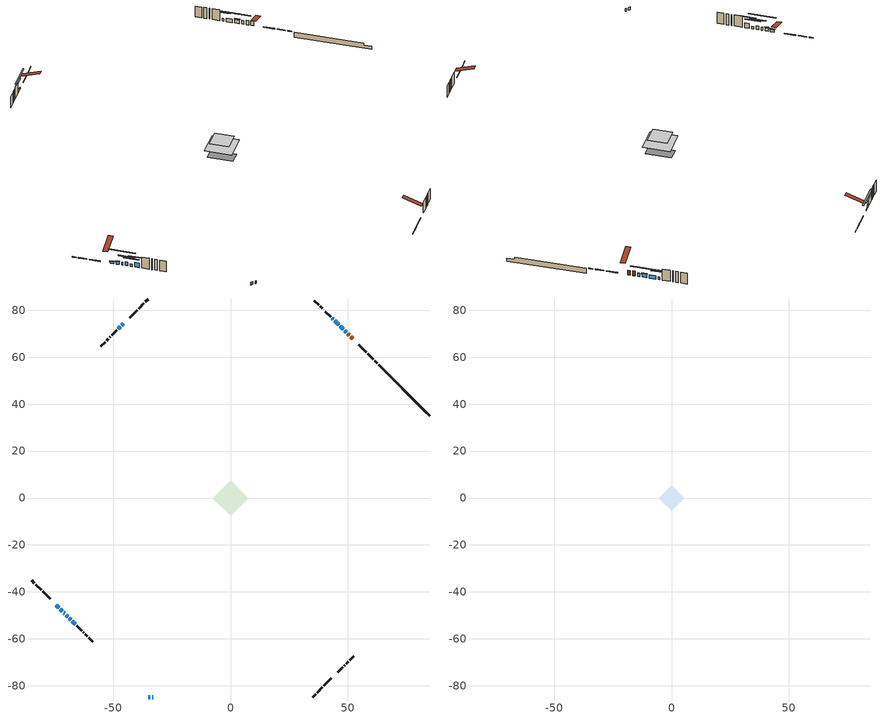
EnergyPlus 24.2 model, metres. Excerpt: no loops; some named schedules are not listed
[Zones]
conditioned space
 floor outside (Floor1 construction): -0.57,0 0,0.57 0.57,0 0,-0.57 z0.31
 floor adiabatic (AdiabaticFloorConstruction): -7.58,0 0,7.58 7.58,0 0,-7.58 z2.75
 floor foundation (Slab1 construction): -5.39,1.79 -1.79,5.39 5.39,-1.79 1.79,-5.39 z-1.98
 wall outside (RimJoist1 construction): 35.13,-84.8 36.22,-83.71 / -84.8,-35.13 -83.71,-36.22 / -35.13,84.8 -36.22,83.71 / 62.59,57.34 61.5,58.43 z0.31:0.61
 wall outside (RimJoist2 construction): 36.88,-83.05 39.18,-80.75 / -83.05,-36.88 -80.75,-39.18 / -36.88,83.05 -39.18,80.75 / 60.84,59.09 58.54,61.38 z0.31:0.61
 wall outside (RimJoist3 construction): 39.83,-80.1 43.01,-76.92 / -80.1,-39.83 -76.92,-43.01 / -39.83,80.1 -43.01,76.92 / 57.89,62.04 54.71,65.22 z0.31:0.61
 wall outside (AdiabaticWallConstruction 1): 52.02,67.91 51.26,68.67 / 50.61,69.32 49.99,69.94 z0.31:2.34
 wall outside (AdiabaticWallConstruction): -35.13,-84.8 -34.27,-84.8 / -33.35,-84.8 -32.93,-84.8 z0.31:1.53; 49.33,70.59 48.7,71.23 / 48.05,71.88 46.79,73.14 z0.31:1.89; -74.22,-45.71 -73.18,-46.75 z0.31:1.23; -72.52,-47.41 -71.73,-48.2 z0.31:1.55; -45.7,74.22 -46.28,73.65 z0.31:0.92; -71.08,-48.85 -70.71,-49.21 z0.31:1.58; 46.13,73.8 44.41,75.52 z0.31:1.81; 43.75,76.18 43.28,76.65 z0.31:1.43; -46.94,72.99 -47.76,72.16 z0.31:1.78; -70.06,-49.87 -69.3,-50.63 z0.31:1.94; -68.65,-51.28 -68.04,-51.89 z0.31:1.33; -67.38,-52.55 -66.16,-53.77 z0.31:2.34
 wall outside (Wall1 construction): 45.71,-74.22 47.87,-72.06 / -65.5,-54.43 -63.34,-56.59 / -48.42,71.51 -50.59,69.34 / 42.63,77.3 40.46,79.47 z0.31:5.19
 wall outside (Wall2 construction): 48.53,-71.4 48.66,-71.27 / -62.68,-57.25 -62.54,-57.38 / -51.24,68.69 -51.38,68.55 / 39.8,80.13 39.67,80.26 z0.31:5.19
 wall outside (Wall3 construction): 49.32,-70.61 50.1,-69.83 / -61.89,-58.04 -61.11,-58.82 / -52.03,67.89 -52.81,67.12 / 39.01,80.92 38.23,81.7 z0.31:5.19
 wall outside (Wall4 construction): 50.76,-69.17 52.55,-67.38 / -60.45,-59.48 -58.66,-61.27 / -53.47,66.46 -55.26,64.67 / 37.58,82.35 35.78,84.15 z0.31:5.19
 wall foundation (FoundationWall1 construction): 63.25,56.68,-1.98 63.25,56.68,0.31 82.65,37.28,0.31 82.65,37.28,-0.64 84.8,35.13,-0.64 84.8,35.13,-1.98
 window (WindowConstruction 10): -35.13,-84.8 -34.28,-84.8 z0.31:1.53
 window (WindowConstruction 6): 49.33,70.6 48.7,71.22 z0.31:1.89
 window (WindowConstruction 7): 48.05,71.88 46.79,73.14 z0.31:1.89
 window (WindowConstruction 8): -74.22,-45.71 -73.18,-46.75 z0.31:1.22
 window (WindowConstruction 9): -72.52,-47.41 -71.73,-48.2 z0.31:1.55
 window (WindowConstruction 12): -45.71,74.22 -46.28,73.65 z0.31:0.92
 window (WindowConstruction 13): -71.08,-48.85 -70.72,-49.21 z0.31:1.58
 window (WindowConstruction 11): -33.35,-84.8 -32.93,-84.8 z0.31:1.53
 window (WindowConstruction): 46.13,73.8 44.41,75.52 z0.31:1.81
 window (WindowConstruction 1): 43.75,76.18 43.28,76.65 z0.31:1.43
 window (WindowConstruction 2): -46.94,72.99 -47.76,72.17 z0.31:1.78
 window (WindowConstruction 3): -70.06,-49.87 -69.3,-50.63 z0.31:1.93
 window (WindowConstruction 4): -68.65,-51.28 -68.04,-51.89 z0.31:1.32
 window (WindowConstruction 5): -67.38,-52.55 -66.16,-53.77 z0.31:2.34
 door (Door): 52.01,67.92 51.26,68.67 z0.31:2.34
 door (Door 1): 50.6,69.33 49.99,69.94 z0.31:2.34
 ceiling adiabatic (AdiabaticFloorConstruction): 0,-7.58 7.58,0 0,7.58 -7.58,0 z2.75
attic - vented
 floor to conditioned space (Floor2 construction Reversed): -5.38,0 0,5.38 5.38,0 0,-5.38 z5.19
 roof outside (Roof1 construction): 45.05,-74.88,5.19 39.81,-69.64,7.66 38.43,-71.02,7.66 43.67,-76.26,5.19; -74.88,-45.05,5.19 -69.64,-39.81,7.66 -71.02,-38.43,7.66 -76.26,-43.67,5.19; -45.05,74.88,5.19 -39.81,69.64,7.66 -38.43,71.02,7.66 -43.67,76.26,5.19; 52.67,67.26,5.19 47.43,62.02,7.66 48.81,60.64,7.66 54.05,65.88,5.19
shading: 46.84,73.09 51.2,68.73 51.49,69.02 47.13,73.38 z4.53; 46.65,73.28 48.19,71.74 48.48,72.03 46.94,73.57 z2.09; -73.04,-46.89 -74.37,-45.56 -74.66,-45.85 -73.33,-47.18 z1.43; -71.59,-48.34 -72.67,-47.26 -72.96,-47.56 -71.88,-48.63 z1.75; -49.87,70.06 -42.11,77.82 -42.4,78.11 -50.17,70.35 z6; -67.12,-52.81 -74.67,-45.26 -74.96,-45.55 -67.41,-53.1 z6.66; 42.54,77.39 48,71.93 48.29,72.22 42.83,77.68 z4.45; 41.42,78.51 45.62,74.31 45.91,74.6 41.71,78.8 z4.07; -49.63,70.3 -45.07,74.86 -45.36,75.15 -49.92,70.59 z4.42; -67.44,-52.49 -71.93,-48 -72.22,-48.3 -67.73,-52.78 z4.57; -66.17,-53.76 -70.51,-49.42 -70.8,-49.71 -66.46,-54.05 z3.96; -64.29,-55.64 -69.25,-50.68 -69.54,-50.97 -64.58,-55.93 z4.98
[Building]
Building 1: Terrain=Suburbs
[Site:Location]
London AP_ON: Latitude {deg}=43.03; Longitude {deg}=-81.15; Time Zone {hr}=-5; Elevation {m}=278; Keep Site Location Information=Yes
[Site:GroundTemperature:Shallow]
3.98693, 1.93205, 1.76749, 2.74264, 6.6573, 10.5537, 13.9317, 16.0716, 16.2534, 14.513, 11.2211, 7.44421
[Site:WaterMainsTemperature]
Calculation Method=Schedule; Temperature Schedule=mains temperature schedule
[Material] Roughness=Rough; Thermal Absorptance=0.9
Name | Thickness {m} | Conductivity {W/m-K} | Density {kg/m3} | Specific Heat {J/kg-K} | Solar Absorptance | Visible Absorptance
asphalt or fiberglass shingles | 0.00635 | 0.162714 | 1121.4 | 1465.45 | 0.4 | 0.4
ceiling loosefill ins | 0.0846667 | 0.0480833 | 16.02 | 1046.75 | 0.7 | 0.7
ceiling stud and cavity | 0.1397 | 0.0882505 | 65.682 | 1177.47 | 0.7 | 0.7
concrete 4.0 in. | 0.1016 | 1.803125 | 2242.8 | 837.4 | 0.7 | 0.7
concrete 8.0 in. | 0.2032 | 1.803125 | 2242.8 | 837.4 | 0.7 | 0.7
door material | 0.04445 | 0.053851 | 512.64 | 1214.23 | 0.7 | 0.7
door material 1 | 0.04445 | 0.188738 | 512.64 | 1214.23 | 0.7 | 0.7
exterior vertical ins | 0.0457286 | 0.029427 | 32.04 | 1214.23 | 0.7 | 0.7
floor covering | 0.0127 | 0.0433444 | 54.468 | 1339.84 | 0.6 | 0.6
floor rigid ins; rim joist rigid ins | 0.051816 | 0.029427 | 32.04 | 1214.23 | 0.7 | 0.7
floor rigid ins 1; wall rigid ins | 0.512978 | 0.029427 | 32.04 | 1214.23 | 0.7 | 0.7
floor stud and cavity | 0.1397 | 0.0982877 | 92.3553 | 1139.71 | 0.7 | 0.7
floor stud and cavity 1 | 0.1397 | 1.75129 | 37.0049 | 1207.88 | 0.7 | 0.7
furniture material conditioned space 1 | 0.1524 | 0.115458 | 640.8 | 1214.23 | 0.6 | 0.6
gypsum board | 0.0127 | 0.160291 | 801 | 837.4 | 0.6 | 0.6
gypsum board 1 | 0.0127 | 0.160291 | 801 | 837.4 | 0.7 | 0.7
osb sheathing 0.5 in. | 0.0127 | 0.115458 | 512.64 | 1214.23 | 0.7 | 0.7
osb sheathing 0.75 in. | 0.01905 | 0.115458 | 512.64 | 1214.23 | 0.7 | 0.7
osb sheathing 2.0 in. | 0.0508 | 0.115458 | 512.64 | 1214.23 | 0.7 | 0.7
rim joist stud and cavity | 0.0508 | 0.322059 | 125.044 | 1163.47 | 0.6 | 0.6
rim joist stud and cavity 1 | 0.0508 | 0.0296939 | 125.044 | 1163.47 | 0.6 | 0.6
rim joist stud and cavity 2 | 0.0508 | 0.308293 | 125.044 | 1163.47 | 0.6 | 0.6
wall stud and cavity | 0.1397 | 0.0823012 | 139.0536 | 1170.24 | 0.7 | 0.7
wall stud and cavity 1 | 0.1397 | 0.11515 | 139.0536 | 1170.24 | 0.7 | 0.7
wall stud and cavity 2 | 0.1397 | 0.0856786 | 139.0536 | 1170.24 | 0.7 | 0.7
wall stud and cavity 3 | 0.1397 | 0.0952443 | 139.0536 | 1170.24 | 0.7 | 0.7
wall stud and cavity 4 | 0.0889 | 0.380278 | 52.3479 | 1209.89 | 0.7 | 0.7
wall stud and cavity 5 | 0.0889 | 0.391764 | 83.0341 | 1211.67 | 0.7 | 0.7
wood siding | 0.0254 | 0.102417 | 544.68 | 1172.36 | 0.4 | 0.4
wood siding 1; wood siding 2; wood siding 3 | 0.0254 | 0.102417 | 544.68 | 1172.36 | 0.7 | 0.7
[WindowMaterial:SimpleGlazingSystem]
Name | U-Factor {W/m2-K} | Solar Heat Gain Coefficient
WindowMaterial | 2.12925 | 0.61
WindowMaterial 1 | 2.963916 | 0.62
WindowMaterial 10 | 2.986628 | 0.6
WindowMaterial 11 | 3.04852 | 0.45
WindowMaterial 12 | 3.03035 | 0.47
WindowMaterial 2 | 2.84979 | 0.66
WindowMaterial 3 | 2.847517 | 0.66
WindowMaterial 4 | 2.856034 | 0.62
WindowMaterial 5 | 2.97868 | 0.59
WindowMaterial 6 | 2.35864 | 0.53
WindowMaterial 7 | 2.85547 | 0.61
WindowMaterial 8 | 2.85376 | 0.65
WindowMaterial 9 | 3.06271 | 0.54
[Construction]
AdiabaticFloorConstruction: floor stud and cavity 1, floor rigid ins 1, osb sheathing 0.75 in., floor covering
AdiabaticWallConstruction: wood siding 2, wall rigid ins, wall stud and cavity 4, gypsum board
AdiabaticWallConstruction 1: wood siding 3, wall rigid ins, wall stud and cavity 4, gypsum board
Door: door material
Door 1: door material 1
Floor1 construction: floor stud and cavity, floor rigid ins, osb sheathing 0.75 in., floor covering
Floor2 construction Reversed: gypsum board, ceiling stud and cavity, ceiling loosefill ins
FoundationWall1 construction: concrete 8.0 in., gypsum board 1
furniture construction conditioned space 1: furniture material conditioned space 1
PartitionWallConstruction: gypsum board, wall stud and cavity 5, gypsum board
RimJoist1 construction: wood siding 1, rim joist rigid ins, osb sheathing 2.0 in., rim joist stud and cavity
RimJoist2 construction: wood siding 1, osb sheathing 2.0 in., rim joist stud and cavity 1
RimJoist3 construction: wood siding 1, rim joist rigid ins, osb sheathing 2.0 in., rim joist stud and cavity 2
Roof1 construction: asphalt or fiberglass shingles
Slab1 construction: concrete 4.0 in.
Wall1 construction: wood siding, osb sheathing 0.5 in., wall stud and cavity, gypsum board
Wall2 construction: wood siding, osb sheathing 0.5 in., wall stud and cavity 1, gypsum board
Wall3 construction: wood siding, osb sheathing 0.5 in., wall stud and cavity 2, gypsum board
Wall4 construction: wood siding, osb sheathing 0.5 in., wall stud and cavity 3, gypsum board
WindowConstruction: WindowMaterial
WindowConstruction 1: WindowMaterial 1
WindowConstruction 10: WindowMaterial 9
WindowConstruction 11: WindowMaterial 10
WindowConstruction 12: WindowMaterial 11
WindowConstruction 13: WindowMaterial 12
WindowConstruction 2: WindowMaterial 2
WindowConstruction 3: WindowMaterial 3
WindowConstruction 4: WindowMaterial 4
WindowConstruction 5: WindowMaterial 5
WindowConstruction 6; WindowConstruction 7: WindowMaterial 6
WindowConstruction 8: WindowMaterial 7
WindowConstruction 9: WindowMaterial 8
[Zone] Multiplier=1; Part of Total Floor Area=Yes
Name | Volume {m3}
attic - vented | 23.1962
conditioned space | 423.9
[Space]
Name | Zone | Volume {m3}
attic - vented 1 | attic - vented | 23.1962
conditioned space 1 | conditioned space | 423.9
[ZoneInfiltration:EffectiveLeakageArea]
infil attic - vented 1: Zone or Space=attic - vented 1; Schedule=Always On Discrete; Effective Air Leakage Area {cm2}=2524.8; Stack Coefficient=0.000171732; Wind Coefficient=8.85414e-06
[ZoneMixing]
whole house fan mix: Zone or Space=attic - vented; Schedule=Always On Continuous; Design Flow Rate Calculation Method=Flow/Zone; Design Flow Rate {m3/s}=0; Source Zone or Space=conditioned space
[SurfaceProperty:ExposedFoundationPerimeter]
Slab1: Exposed Perimeter Calculation Method=TotalExposedPerimeter; Total Exposed Perimeter {m}=30.479
[InternalMass] Zone or ZoneList=conditioned space; Space or SpaceList=conditioned space 1
Name | Construction | Surface Area {m2}
furniture mass conditioned space 1 | furniture construction conditioned space 1 | 66.8442
partition wall mass | PartitionWallConstruction | 167.111
[Lights]
interior lighting: Zone or ZoneList or Space or SpaceList=conditioned space 1; Schedule=interior lighting schedule; Design Level Calculation Method=LightingLevel; Lighting Level {W}=343.2; Return Air Fraction=0; Fraction Radiant=0.6; Fraction Visible=0.2; Fraction Replaceable=1
[People]
occupants: Zone or ZoneList or Space or SpaceList=conditioned space 1; Number of People Schedule=occupants schedule; Number of People Calculation Method=People; Number of People=3; Fraction Radiant=0.314171; Sensible Heat Fraction=0.56303; Activity Level Schedule=occupants activity schedule; Carbon Dioxide Generation Rate {m3/s-W}=0; Enable ASHRAE 55 Comfort Warnings=No; Mean Radiant Temperature Calculation Type=EnclosureAveraged
[ElectricEquipment] Zone or ZoneList or Space or SpaceList=conditioned space 1; Design Level Calculation Method=EquipmentLevel
Name | Schedule | Design Level {W} | Fraction Latent | Fraction Radiant | Fraction Lost
clothes dryer | clothes dryer schedule | 140.772 | 0.015 | 0.081 | 0.85
clothes washer | clothes washer schedule | 32.1985 | 0.03 | 0.162 | 0.7
cooking range | cooking range schedule | 215.147 | 0.08 | 0.432 | 0.2
dishwasher | dishwasher schedule | 66.8632 | 0.3 | 0.18 | 0.4
fridge | fridge schedule | 72.9452 | 0 | 0.6 | 0
mech vent bath fan 0 | mech vent bath fan 0 schedule | 50.2 | 0 | 0 | 1
mech vent bath fan 1 | mech vent bath fan 1 schedule | 50.2 | 0 | 0 | 1
mech vent house fan | mech vent house fan schedule | 0 | 0 | 0 | 1
mech vent house fan cfis | mech vent house fan cfis schedule | 0 | 0 | 0 | 0
mech vent range fan 0 | mech vent range fan 0 schedule | 57 | 0 | 0 | 1
misc plug loads | misc plug loads schedule | 494.7 | 0.045 | 0.513 | 0.1
whole house fan | Always On Discrete | 0 | 0 | 0 | 1
[OtherEquipment] Zone or ZoneList or Space or SpaceList=conditioned space 1; Design Level Calculation Method=EquipmentLevel
Name | Fuel Type | Schedule | Design Level {W} | Fraction Latent | Fraction Radiant | Fraction Lost
clothes dryer 1 | Electricity | clothes dryer schedule | 0 | 0.015 | 0.081 | 0.85
cooking range 1 | Electricity | cooking range schedule | 0 | 0.08 | 0.432 | 0.2
general water use latent | None | general water use schedule | 62.594 | 1 | 0 | 0
general water use sensible | None | general water use schedule | -61.6891 | 0 | 0.6 | 0
mech vent house fan latent load | None | Always On Discrete | 0 | 1 | 0 | 0
mech vent house fan sensible load | None | Always On Discrete | 0 | 0 | 0 | 0
water heater energy adjustment1 | NaturalGas | Always On Discrete | 0.01 | 0 | 0 | 1
[ZoneInfiltration:DesignFlowRate] Zone or ZoneList or Space or SpaceList=conditioned space 1; Schedule=Always On Discrete; Design Flow Rate Calculation Method=Flow/Zone; Design Flow Rate {m3/s}=0
infil flow; natural vent flow; whole house fan flow
[Foundation:Kiva]
Foundation Kiva 1: Initial Indoor Air Temperature {C}=18; Wall Height Above Grade {m}=0.309982; Wall Depth Below Slab {m}=0.2032; Custom Block Material Name 1=exterior vertical ins; Custom Block Depth 1 {m}=2.28999; Custom Block X Position 1 {m}=0.2159; Custom Block Z Position 1 {m}=0
[Foundation:Kiva:Settings]
Soil Conductivity {W/m-K}=0.849921; Soil Density {kg/m3}=1842.3; Soil Specific Heat {J/kg-K}=418.7; Ground Solar Absorptivity=0.9; Ground Thermal Absorptivity=0.9; Ground Surface Roughness {m}=0.03; Far-Field Width {m}=40; Deep-Ground Boundary Condition=ZeroFlux; Deep-Ground Depth {m}=40; Minimum Cell Dimension {m}=0.2; Maximum Cell Growth Coefficient=3; Simulation Timestep=Timestep
[Exterior:Lights]
exterior lighting: Schedule=exterior lighting schedule; Design Level {W}=75.6
[Schedule:Constant]
Name | Hourly Value
Always On Continuous; mech vent house fan schedule; mech vent house fan cfis schedule; Always On Discrete | 1
occupants activity schedule | 117.228
fridge schedule | 0
[Schedule:Week:Daily]
interior lighting schedule Week Rule - Jan1-Jan27: interior lighting schedule day, interior lighting schedule day, interior lighting schedule day, interior lighting schedule day, interior lighting schedule day, interior lighting schedule day, interior lighting schedule day, interior lighting schedule default day, interior lighting schedule default day, interior lighting schedule default day, interior lighting schedule default day, interior lighting schedule default day
interior lighting schedule Week Rule - Jan28-Feb3: interior lighting schedule day, interior lighting schedule day, interior lighting schedule day, interior lighting schedule day, interior lighting schedule day 1, interior lighting schedule day 1, interior lighting schedule day 1, interior lighting schedule default day, interior lighting schedule default day, interior lighting schedule default day, interior lighting schedule default day, interior lighting schedule default day
interior lighting schedule Week Rule - Feb4-Feb24: interior lighting schedule day 1, interior lighting schedule day 1, interior lighting schedule day 1, interior lighting schedule day 1, interior lighting schedule day 1, interior lighting schedule day 1, interior lighting schedule day 1, interior lighting schedule default day, interior lighting schedule default day, interior lighting schedule default day, interior lighting schedule default day, interior lighting schedule default day
interior lighting schedule Week Rule - Feb25-Mar3: interior lighting schedule day 1, interior lighting schedule day 1, interior lighting schedule day 1, interior lighting schedule day 1, interior lighting schedule day 2, interior lighting schedule day 2, interior lighting schedule day 2, interior lighting schedule default day, interior lighting schedule default day, interior lighting schedule default day, interior lighting schedule default day, interior lighting schedule default day
interior lighting schedule Week Rule - Mar4-Mar31: interior lighting schedule day 2, interior lighting schedule day 2, interior lighting schedule day 2, interior lighting schedule day 2, interior lighting schedule day 2, interior lighting schedule day 2, interior lighting schedule day 2, interior lighting schedule default day, interior lighting schedule default day, interior lighting schedule default day, interior lighting schedule default day, interior lighting schedule default day
interior lighting schedule Week Rule - Apr1-Apr28: interior lighting schedule day 3, interior lighting schedule day 3, interior lighting schedule day 3, interior lighting schedule day 3, interior lighting schedule day 3, interior lighting schedule day 3, interior lighting schedule day 3, interior lighting schedule default day, interior lighting schedule default day, interior lighting schedule default day, interior lighting schedule default day, interior lighting schedule default day
interior lighting schedule Week Rule - Apr29-May5: interior lighting schedule day 3, interior lighting schedule day 3, interior lighting schedule day 4, interior lighting schedule day 4, interior lighting schedule day 4, interior lighting schedule day 4, interior lighting schedule day 4, interior lighting schedule default day, interior lighting schedule default day, interior lighting schedule default day, interior lighting schedule default day, interior lighting schedule default day
interior lighting schedule Week Rule - May6-May26: interior lighting schedule day 4, interior lighting schedule day 4, interior lighting schedule day 4, interior lighting schedule day 4, interior lighting schedule day 4, interior lighting schedule day 4, interior lighting schedule day 4, interior lighting schedule default day, interior lighting schedule default day, interior lighting schedule default day, interior lighting schedule default day, interior lighting schedule default day
interior lighting schedule Week Rule - May27-Jun2: interior lighting schedule day 4, interior lighting schedule day 4, interior lighting schedule day 4, interior lighting schedule day 4, interior lighting schedule day 4, interior lighting schedule day 5, interior lighting schedule day 5, interior lighting schedule default day, interior lighting schedule default day, interior lighting schedule default day, interior lighting schedule default day, interior lighting schedule default day
interior lighting schedule Week Rule - Jun3-Jun30: interior lighting schedule day 5, interior lighting schedule day 5, interior lighting schedule day 5, interior lighting schedule day 5, interior lighting schedule day 5, interior lighting schedule day 5, interior lighting schedule day 5, interior lighting schedule default day, interior lighting schedule default day, interior lighting schedule default day, interior lighting schedule default day, interior lighting schedule default day
interior lighting schedule Week Rule - Jul1-Jul28: interior lighting schedule day 6, interior lighting schedule day 6, interior lighting schedule day 6, interior lighting schedule day 6, interior lighting schedule day 6, interior lighting schedule day 6, interior lighting schedule day 6, interior lighting schedule default day, interior lighting schedule default day, interior lighting schedule default day, interior lighting schedule default day, interior lighting schedule default day
interior lighting schedule Week Rule - Jul29-Aug4: interior lighting schedule day 6, interior lighting schedule day 6, interior lighting schedule day 6, interior lighting schedule day 7, interior lighting schedule day 7, interior lighting schedule day 7, interior lighting schedule day 7, interior lighting schedule default day, interior lighting schedule default day, interior lighting schedule default day, interior lighting schedule default day, interior lighting schedule default day
interior lighting schedule Week Rule - Aug5-Aug25: interior lighting schedule day 7, interior lighting schedule day 7, interior lighting schedule day 7, interior lighting schedule day 7, interior lighting schedule day 7, interior lighting schedule day 7, interior lighting schedule day 7, interior lighting schedule default day, interior lighting schedule default day, interior lighting schedule default day, interior lighting schedule default day, interior lighting schedule default day
interior lighting schedule Week Rule - Aug26-Sep1: interior lighting schedule day 7, interior lighting schedule day 7, interior lighting schedule day 7, interior lighting schedule day 7, interior lighting schedule day 7, interior lighting schedule day 7, interior lighting schedule day 8, interior lighting schedule default day, interior lighting schedule default day, interior lighting schedule default day, interior lighting schedule default day, interior lighting schedule default day
interior lighting schedule Week Rule - Sep2-Sep29: interior lighting schedule day 8, interior lighting schedule day 8, interior lighting schedule day 8, interior lighting schedule day 8, interior lighting schedule day 8, interior lighting schedule day 8, interior lighting schedule day 8, interior lighting schedule default day, interior lighting schedule default day, interior lighting schedule default day, interior lighting schedule default day, interior lighting schedule default day
interior lighting schedule Week Rule - Sep30-Oct6: interior lighting schedule day 8, interior lighting schedule day 9, interior lighting schedule day 9, interior lighting schedule day 9, interior lighting schedule day 9, interior lighting schedule day 9, interior lighting schedule day 9, interior lighting schedule default day, interior lighting schedule default day, interior lighting schedule default day, interior lighting schedule default day, interior lighting schedule default day
interior lighting schedule Week Rule - Oct7-Oct27: interior lighting schedule day 9, interior lighting schedule day 9, interior lighting schedule day 9, interior lighting schedule day 9, interior lighting schedule day 9, interior lighting schedule day 9, interior lighting schedule day 9, interior lighting schedule default day, interior lighting schedule default day, interior lighting schedule default day, interior lighting schedule default day, interior lighting schedule default day
interior lighting schedule Week Rule - Oct28-Nov3: interior lighting schedule day 9, interior lighting schedule day 9, interior lighting schedule day 9, interior lighting schedule day 9, interior lighting schedule day 10, interior lighting schedule day 10, interior lighting schedule day 10, interior lighting schedule default day, interior lighting schedule default day, interior lighting schedule default day, interior lighting schedule default day, interior lighting schedule default day
interior lighting schedule Week Rule - Nov4-Nov24: interior lighting schedule day 10, interior lighting schedule day 10, interior lighting schedule day 10, interior lighting schedule day 10, interior lighting schedule day 10, interior lighting schedule day 10, interior lighting schedule day 10, interior lighting schedule default day, interior lighting schedule default day, interior lighting schedule default day, interior lighting schedule default day, interior lighting schedule default day
interior lighting schedule Week Rule - Nov25-Dec1: interior lighting schedule day 10, interior lighting schedule day 10, interior lighting schedule day 10, interior lighting schedule day 10, interior lighting schedule day 10, interior lighting schedule day 10, interior lighting schedule day 11, interior lighting schedule default day, interior lighting schedule default day, interior lighting schedule default day, interior lighting schedule default day, interior lighting schedule default day
interior lighting schedule Week Rule - Dec2-Dec31: interior lighting schedule day 11, interior lighting schedule day 11, interior lighting schedule day 11, interior lighting schedule day 11, interior lighting schedule day 11, interior lighting schedule day 11, interior lighting schedule day 11, interior lighting schedule default day, interior lighting schedule default day, interior lighting schedule default day, interior lighting schedule default day, interior lighting schedule default day
occupants schedule Week Rule - Jan1-Dec31: occupants schedule day, occupants schedule day, occupants schedule day, occupants schedule day, occupants schedule day, occupants schedule day, occupants schedule day, occupants schedule default day, occupants schedule default day, occupants schedule default day, occupants schedule default day, occupants schedule default day
clothes dryer schedule Week Rule - Jan1-Dec31: clothes dryer schedule day, clothes dryer schedule day, clothes dryer schedule day, clothes dryer schedule day, clothes dryer schedule day, clothes dryer schedule day, clothes dryer schedule day, clothes dryer schedule default day, clothes dryer schedule default day, clothes dryer schedule default day, clothes dryer schedule default day, clothes dryer schedule default day
clothes washer schedule Week Rule - Jan1-Dec31: clothes washer schedule day, clothes washer schedule day, clothes washer schedule day, clothes washer schedule day, clothes washer schedule day, clothes washer schedule day, clothes washer schedule day, clothes washer schedule default day, clothes washer schedule default day, clothes washer schedule default day, clothes washer schedule default day, clothes washer schedule default day
cooking range schedule Week Rule - Jan1-Dec31: cooking range schedule day, cooking range schedule day, cooking range schedule day, cooking range schedule day, cooking range schedule day, cooking range schedule day, cooking range schedule day, cooking range schedule default day, cooking range schedule default day, cooking range schedule default day, cooking range schedule default day, cooking range schedule default day
dishwasher schedule Week Rule - Jan1-Dec31: dishwasher schedule day, dishwasher schedule day, dishwasher schedule day, dishwasher schedule day, dishwasher schedule day, dishwasher schedule day, dishwasher schedule day, dishwasher schedule default day, dishwasher schedule default day, dishwasher schedule default day, dishwasher schedule default day, dishwasher schedule default day
mech vent bath fan 0 schedule Week Rule - Jan1-Dec31: mech vent bath fan 0 schedule day, mech vent bath fan 0 schedule day, mech vent bath fan 0 schedule day, mech vent bath fan 0 schedule day, mech vent bath fan 0 schedule day, mech vent bath fan 0 schedule day, mech vent bath fan 0 schedule day, mech vent bath fan 0 schedule default day, mech vent bath fan 0 schedule default day, mech vent bath fan 0 schedule default day, mech vent bath fan 0 schedule default day, mech vent bath fan 0 schedule default day
mech vent bath fan 1 schedule Week Rule - Jan1-Dec31: mech vent bath fan 1 schedule day, mech vent bath fan 1 schedule day, mech vent bath fan 1 schedule day, mech vent bath fan 1 schedule day, mech vent bath fan 1 schedule day, mech vent bath fan 1 schedule day, mech vent bath fan 1 schedule day, mech vent bath fan 1 schedule default day, mech vent bath fan 1 schedule default day, mech vent bath fan 1 schedule default day, mech vent bath fan 1 schedule default day, mech vent bath fan 1 schedule default day
mech vent range fan 0 schedule Week Rule - Jan1-Dec31: mech vent range fan 0 schedule day, mech vent range fan 0 schedule day, mech vent range fan 0 schedule day, mech vent range fan 0 schedule day, mech vent range fan 0 schedule day, mech vent range fan 0 schedule day, mech vent range fan 0 schedule day, mech vent range fan 0 schedule default day, mech vent range fan 0 schedule default day, mech vent range fan 0 schedule default day, mech vent range fan 0 schedule default day, mech vent range fan 0 schedule default day
misc plug loads schedule Week Rule - Jan1-Dec31: misc plug loads schedule day, misc plug loads schedule day, misc plug loads schedule day, misc plug loads schedule day, misc plug loads schedule day, misc plug loads schedule day, misc plug loads schedule day, misc plug loads schedule default day, misc plug loads schedule default day, misc plug loads schedule default day, misc plug loads schedule default day, misc plug loads schedule default day
general water use schedule Week Rule - Jan1-Dec31: general water use schedule day, general water use schedule day, general water use schedule day, general water use schedule day, general water use schedule day, general water use schedule day, general water use schedule day, general water use schedule default day, general water use schedule default day, general water use schedule default day, general water use schedule default day, general water use schedule default day
exterior lighting schedule Week Rule - Jan1-Jan27: exterior lighting schedule day, exterior lighting schedule day, exterior lighting schedule day, exterior lighting schedule day, exterior lighting schedule day, exterior lighting schedule day, exterior lighting schedule day, exterior lighting schedule default day, exterior lighting schedule default day, exterior lighting schedule default day, exterior lighting schedule default day, exterior lighting schedule default day
exterior lighting schedule Week Rule - Jan28-Feb3: exterior lighting schedule day, exterior lighting schedule day, exterior lighting schedule day, exterior lighting schedule day, exterior lighting schedule day 1, exterior lighting schedule day 1, exterior lighting schedule day 1, exterior lighting schedule default day, exterior lighting schedule default day, exterior lighting schedule default day, exterior lighting schedule default day, exterior lighting schedule default day
exterior lighting schedule Week Rule - Feb4-Feb24: exterior lighting schedule day 1, exterior lighting schedule day 1, exterior lighting schedule day 1, exterior lighting schedule day 1, exterior lighting schedule day 1, exterior lighting schedule day 1, exterior lighting schedule day 1, exterior lighting schedule default day, exterior lighting schedule default day, exterior lighting schedule default day, exterior lighting schedule default day, exterior lighting schedule default day
exterior lighting schedule Week Rule - Feb25-Mar3: exterior lighting schedule day 1, exterior lighting schedule day 1, exterior lighting schedule day 1, exterior lighting schedule day 1, exterior lighting schedule day 2, exterior lighting schedule day 2, exterior lighting schedule day 2, exterior lighting schedule default day, exterior lighting schedule default day, exterior lighting schedule default day, exterior lighting schedule default day, exterior lighting schedule default day
exterior lighting schedule Week Rule - Mar4-Mar31: exterior lighting schedule day 2, exterior lighting schedule day 2, exterior lighting schedule day 2, exterior lighting schedule day 2, exterior lighting schedule day 2, exterior lighting schedule day 2, exterior lighting schedule day 2, exterior lighting schedule default day, exterior lighting schedule default day, exterior lighting schedule default day, exterior lighting schedule default day, exterior lighting schedule default day
exterior lighting schedule Week Rule - Apr1-Apr28: exterior lighting schedule day 3, exterior lighting schedule day 3, exterior lighting schedule day 3, exterior lighting schedule day 3, exterior lighting schedule day 3, exterior lighting schedule day 3, exterior lighting schedule day 3, exterior lighting schedule default day, exterior lighting schedule default day, exterior lighting schedule default day, exterior lighting schedule default day, exterior lighting schedule default day
exterior lighting schedule Week Rule - Apr29-May5: exterior lighting schedule day 3, exterior lighting schedule day 3, exterior lighting schedule day 4, exterior lighting schedule day 4, exterior lighting schedule day 4, exterior lighting schedule day 4, exterior lighting schedule day 4, exterior lighting schedule default day, exterior lighting schedule default day, exterior lighting schedule default day, exterior lighting schedule default day, exterior lighting schedule default day
exterior lighting schedule Week Rule - May6-May26: exterior lighting schedule day 4, exterior lighting schedule day 4, exterior lighting schedule day 4, exterior lighting schedule day 4, exterior lighting schedule day 4, exterior lighting schedule day 4, exterior lighting schedule day 4, exterior lighting schedule default day, exterior lighting schedule default day, exterior lighting schedule default day, exterior lighting schedule default day, exterior lighting schedule default day
exterior lighting schedule Week Rule - May27-Jun2: exterior lighting schedule day 4, exterior lighting schedule day 4, exterior lighting schedule day 4, exterior lighting schedule day 4, exterior lighting schedule day 4, exterior lighting schedule day 5, exterior lighting schedule day 5, exterior lighting schedule default day, exterior lighting schedule default day, exterior lighting schedule default day, exterior lighting schedule default day, exterior lighting schedule default day
[Schedule:Year]
interior lighting schedule: interior lighting schedule Week Rule - Jan1-Jan27, 1, 1, 1, 27, interior lighting schedule Week Rule - Jan28-Feb3, 1, 28, 2, 3, interior lighting schedule Week Rule - Feb4-Feb24, 2, 4, 2, 24, interior lighting schedule Week Rule - Feb25-Mar3, 2, 25, 3, 3, interior lighting schedule Week Rule - Mar4-Mar31, 3, 4, 3, 31, interior lighting schedule Week Rule - Apr1-Apr28, 4, 1, 4, 28, interior lighting schedule Week Rule - Apr29-May5, 4, 29, 5, 5, interior lighting schedule Week Rule - May6-May26, 5, 6, 5, 26, interior lighting schedule Week Rule - May27-Jun2, 5, 27, 6, 2, interior lighting schedule Week Rule - Jun3-Jun30, 6, 3, 6, 30, interior lighting schedule Week Rule - Jul1-Jul28, 7, 1, 7, 28, interior lighting schedule Week Rule - Jul29-Aug4, 7, 29, 8, 4, interior lighting schedule Week Rule - Aug5-Aug25, 8, 5, 8, 25, interior lighting schedule Week Rule - Aug26-Sep1, 8, 26, 9, 1, interior lighting schedule Week Rule - Sep2-Sep29, 9, 2, 9, 29, interior lighting schedule Week Rule - Sep30-Oct6, 9, 30, 10, 6, interior lighting schedule Week Rule - Oct7-Oct27, 10, 7, 10, 27, interior lighting schedule Week Rule - Oct28-Nov3, 10, 28, 11, 3, interior lighting schedule Week Rule - Nov4-Nov24, 11, 4, 11, 24, interior lighting schedule Week Rule - Nov25-Dec1, 11, 25, 12, 1, interior lighting schedule Week Rule - Dec2-Dec31, 12, 2, 12, 31
occupants schedule: occupants schedule Week Rule - Jan1-Dec31, 1, 1, 12, 31
clothes dryer schedule: clothes dryer schedule Week Rule - Jan1-Dec31, 1, 1, 12, 31
clothes washer schedule: clothes washer schedule Week Rule - Jan1-Dec31, 1, 1, 12, 31
cooking range schedule: cooking range schedule Week Rule - Jan1-Dec31, 1, 1, 12, 31
dishwasher schedule: dishwasher schedule Week Rule - Jan1-Dec31, 1, 1, 12, 31
mech vent bath fan 0 schedule: mech vent bath fan 0 schedule Week Rule - Jan1-Dec31, 1, 1, 12, 31
mech vent bath fan 1 schedule: mech vent bath fan 1 schedule Week Rule - Jan1-Dec31, 1, 1, 12, 31
mech vent range fan 0 schedule: mech vent range fan 0 schedule Week Rule - Jan1-Dec31, 1, 1, 12, 31
misc plug loads schedule: misc plug loads schedule Week Rule - Jan1-Dec31, 1, 1, 12, 31
general water use schedule: general water use schedule Week Rule - Jan1-Dec31, 1, 1, 12, 31
exterior lighting schedule: exterior lighting schedule Week Rule - Jan1-Jan27, 1, 1, 1, 27, exterior lighting schedule Week Rule - Jan28-Feb3, 1, 28, 2, 3, exterior lighting schedule Week Rule - Feb4-Feb24, 2, 4, 2, 24, exterior lighting schedule Week Rule - Feb25-Mar3, 2, 25, 3, 3, exterior lighting schedule Week Rule - Mar4-Mar31, 3, 4, 3, 31, exterior lighting schedule Week Rule - Apr1-Apr28, 4, 1, 4, 28, exterior lighting schedule Week Rule - Apr29-May5, 4, 29, 5, 5, exterior lighting schedule Week Rule - May6-May26, 5, 6, 5, 26, exterior lighting schedule Week Rule - May27-Jun2, 5, 27, 6, 2, exterior lighting schedule Week Rule - Jun3-Jun30, 6, 3, 6, 30, exterior lighting schedule Week Rule - Jul1-Jul28, 7, 1, 7, 28, exterior lighting schedule Week Rule - Jul29-Aug4, 7, 29, 8, 4, exterior lighting schedule Week Rule - Aug5-Aug25, 8, 5, 8, 25, exterior lighting schedule Week Rule - Aug26-Sep1, 8, 26, 9, 1, exterior lighting schedule Week Rule - Sep2-Sep29, 9, 2, 9, 29, exterior lighting schedule Week Rule - Sep30-Oct6, 9, 30, 10, 6, exterior lighting schedule Week Rule - Oct7-Oct27, 10, 7, 10, 27, exterior lighting schedule Week Rule - Oct28-Nov3, 10, 28, 11, 3, exterior lighting schedule Week Rule - Nov4-Nov24, 11, 4, 11, 24, exterior lighting schedule Week Rule - Nov25-Dec1, 11, 25, 12, 1, exterior lighting schedule Week Rule - Dec2-Dec31, 12, 2, 12, 31
[Schedule:Compact]
mains temperature schedule: Through: 01/01, For: AllDays, Until: 24:00, 7.96722, Through: 01/02, For: AllDays, Until: 24:00, 7.89722, Through: 01/03, For: AllDays, Until: 24:00, 7.82778, Through: 01/04, For: AllDays, Until: 24:00, 7.76, Through: 01/05, For: AllDays, Until: 24:00, 7.69333, Through: 01/06, For: AllDays, Until: 24:00, 7.62778, Through: 01/07, For: AllDays, Until: 24:00, 7.56389, Through: 01/08, For: AllDays, Until: 24:00, 7.50167, Through: 01/09, For: AllDays, Until: 24:00, 7.44056, Through: 01/10, For: AllDays, Until: 24:00, 7.38056, Through: 01/11, For: AllDays, Until: 24:00, 7.32222, Through: 01/12, For: AllDays, Until: 24:00, 7.26556, Through: 01/13, For: AllDays, Until: 24:00, 7.21, Through: 01/14, For: AllDays, Until: 24:00, 7.15556, Through: 01/15, For: AllDays, Until: 24:00, 7.10333, Through: 01/16, For: AllDays, Until: 24:00, 7.05222, Through: 01/17, For: AllDays, Until: 24:00, 7.00278, Through: 01/18, For: AllDays, Until: 24:00, 6.955, Through: 01/19, For: AllDays, Until: 24:00, 6.90833, Through: 01/20, For: AllDays, Until: 24:00, 6.86389, Through: 01/21, For: AllDays, Until: 24:00, 6.82056, Through: 01/22, For: AllDays, Until: 24:00, 6.77889, Through: 01/23, For: AllDays, Until: 24:00, 6.73889, Through: 01/24, For: AllDays, Until: 24:00, 6.7, Through: 01/25, For: AllDays, Until: 24:00, 6.66333, Through: 01/26, For: AllDays, Until: 24:00, 6.62833, Through: 01/27, For: AllDays, Until: 24:00, 6.59444, Through: 01/28, For: AllDays, Until: 24:00, 6.56278, Through: 01/29, For: AllDays, Until: 24:00, 6.53222, Through: 01/30, For: AllDays, Until: 24:00, 6.50389, Through: 01/31, For: AllDays, Until: 24:00, 6.47722, Through: 02/01, For: AllDays, Until: 24:00, 6.45167, Through: 02/02, For: AllDays, Until: 24:00, 6.42833, Through: 02/03, For: AllDays, Until: 24:00, 6.40667, Through: 02/04, For: AllDays, Until: 24:00, 6.38611, Through: 02/05, For: AllDays, Until: 24:00, 6.36778, Through: 02/06, For: AllDays, Until: 24:00, 6.35111, Through: 02/07, For: AllDays, Until: 24:00, 6.33611, Through: 02/08, For: AllDays, Until: 24:00, 6.32333, Through: 02/09, For: AllDays, Until: 24:00, 6.31167, Through: 02/10, For: AllDays, Until: 24:00, 6.30222, Through: 02/11, For: AllDays, Until: 24:00, 6.29389, Through: 02/12, For: AllDays, Until: 24:00, 6.28778, Through: 02/13, For: AllDays, Until: 24:00, 6.28333, Through: 02/14, For: AllDays, Until: 24:00, 6.28056, Through: 02/15, For: AllDays, Until: 24:00, 6.27944, Through: 02/16, For: AllDays, Until: 24:00, 6.28, Through: 02/17, For: AllDays, Until: 24:00, 6.28278, Through: 02/18, For: AllDays, Until: 24:00, 6.28722, Through: 02/19, For: AllDays, Until: 24:00, 6.29278, Through: 02/20, For: AllDays, Until: 24:00, 6.30056, Through: 02/21, For: AllDays, Until: 24:00, 6.31, Through: 02/22, For: AllDays, Until: 24:00, 6.32111, Through: 02/23, For: AllDays, Until: 24:00, 6.33444, Through: 02/24, For: AllDays, Until: 24:00, 6.34889, Through: 02/25, For: AllDays, Until: 24:00, 6.36556, Through: 02/26, For: AllDays, Until: 24:00, 6.38333, Through: 02/27, For: AllDays, Until: 24:00, 6.40333, Through: 02/28, For: AllDays, Until: 24:00, 6.425, Through: 03/01, For: AllDays, Until: 24:00, 6.44833, Through: 03/02, For: AllDays, Until: 24:00, 6.47278, Through: 03/03, For: AllDays, Until: 24:00, 6.49944, Through: 03/04, For: AllDays, Until: 24:00, 6.52778, Through: 03/05, For: AllDays, Until: 24:00, 6.55778, Through: 03/06, For: AllDays, Until: 24:00, 6.58944, Through: 03/07, For: AllDays, Until: 24:00, 6.62278, Through: 03/08, For: AllDays, Until: 24:00, 6.65778, Through: 03/09, For: AllDays, Until: 24:00, 6.69444, Through: 03/10, For: AllDays, Until: 24:00, 6.73278, Through: 03/11, For: AllDays, Until: 24:00, 6.77278, Through: 03/12, For: AllDays, Until: 24:00, 6.81389, Through: 03/13, For: AllDays, Until: 24:00, 6.85722, Through: 03/14, For: AllDays, Until: 24:00, 6.90167, Through: 03/15, For: AllDays, Until: 24:00, 6.94778, Through: 03/16, For: AllDays, Until: 24:00, 6.99556, Through: 03/17, For: AllDays, Until: 24:00, 7.045, Through: 03/18, For: AllDays, Until: 24:00, 7.09556, Through: 03/19, For: AllDays, Until: 24:00, 7.14778, Through: 03/20, For: AllDays, Until: 24:00, 7.20167, Through: 03/21, For: AllDays, Until: 24:00, 7.25667, Through: 03/22, For: AllDays, Until: 24:00, 7.31333, Through: 03/23, For: AllDays, Until: 24:00, 7.37167, Through: 03/24, For: AllDays, Until: 24:00, 7.43111, Through: 03/25, For: AllDays, Until: 24:00, 7.49222, Through: 03/26, For: AllDays, Until: 24:00, 7.55444, Through: 03/27, For: AllDays, Until: 24:00, 7.61833, Through: 03/28, For: AllDays, Until: 24:00, 7.68333, Through: 03/29, For: AllDays, Until: 24:00, 7.74944, Through: 03/30, For: AllDays, Until: 24:00, 7.81722, Through: 03/31, For: AllDays, Until: 24:00, 7.88667, Through: 04/01, For: AllDays, Until: 24:00, 7.95667, Through: 04/02, For: AllDays, Until: 24:00, 8.02833, Through: 04/03, For: AllDays, Until: 24:00, 8.10111, Through: 04/04, For: AllDays, Until: 24:00, 8.175, Through: 04/05, For: AllDays, Until: 24:00, 8.25, Through: 04/06, For: AllDays, Until: 24:00, 8.32667, Through: 04/07, For: AllDays, Until: 24:00, 8.40389, Through: 04/08, For: AllDays, Until: 24:00, 8.48278, Through: 04/09, For: AllDays, Until: 24:00, 8.56222, Through: 04/10, For: AllDays, Until: 24:00, 8.64278, Through: 04/11, For: AllDays, Until: 24:00, 8.725, Through: 04/12, For: AllDays, Until: 24:00, 8.80778, Through: 04/13, For: AllDays, Until: 24:00, 8.89167, Through: 04/14, For: AllDays, Until: 24:00, 8.97611, Through: 04/15, For: AllDays, Until: 24:00, 9.06167, Through: 04/16, For: AllDays, Until: 24:00, 9.14833, Through: 04/17, For: AllDays, Until: 24:00, 9.23611, Through: 04/18, For: AllDays, Until: 24:00, 9.32444, Through: 04/19, For: AllDays, Until: 24:00, 9.41389, Through: 04/20, For: AllDays, Until: 24:00, 9.50389, Through: 04/21, For: AllDays, Until: 24:00, 9.595, Through: 04/22, For: AllDays, Until: 24:00, 9.68667, Through: 04/23, For: AllDays, Until: 24:00, 9.77889, Through: 04/24, For: AllDays, Until: 24:00, 9.87222, Through: 04/25, For: AllDays, Until: 24:00, 9.96556, Through: 04/26, For: AllDays, Until: 24:00, 10.06, Through: 04/27, For: AllDays, Until: 24:00, 10.1556, Through: 04/28, For: AllDays, Until: 24:00, 10.2511, Through: 04/29, For: AllDays, Until: 24:00, 10.3472, Through: 04/30, For: AllDays, Until: 24:00, 10.4439, Through: 05/01, For: AllDays, Until: 24:00, 10.5411, Through: 05/02, For: AllDays, Until: 24:00, 10.6389, Through: 05/03, For: AllDays, Until: 24:00, 10.7372, Through: 05/04, For: AllDays, Until: 24:00, 10.8361, Through: 05/05, For: AllDays, Until: 24:00, 10.935, Through: 05/06, For: AllDays, Until: 24:00, 11.0344, Through: 05/07, For: AllDays, Until: 24:00, 11.1344, Through: 05/08, For: AllDays, Until: 24:00, 11.2344, Through: 05/09, For: AllDays, Until: 24:00, 11.335, Through: 05/10, For: AllDays, Until: 24:00, 11.4356, Through: 05/11, For: AllDays, Until: 24:00, 11.5361, Through: 05/12, For: AllDays, Until: 24:00, 11.6372, Through: 05/13, For: AllDays, Until: 24:00, 11.7383, Through: 05/14, For: AllDays, Until: 24:00, 11.84, Through: 05/15, For: AllDays, Until: 24:00, 11.9411, Through: 05/16, For: AllDays, Until: 24:00, 12.0428, Through: 05/17, For: AllDays, Until: 24:00, 12.1444, Through: 05/18, For: AllDays, Until: 24:00, 12.2456, Through: 05/19, For: AllDays, Until: 24:00, 12.3472, Through: 05/20, For: AllDays, Until: 24:00, 12.4489, Through: 05/21, For: AllDays, Until: 24:00, 12.55, Through: 05/22, For: AllDays, Until: 24:00, 12.6517, Through: 05/23, For: AllDays, Until: 24:00, 12.7528, Through: 05/24, For: AllDays, Until: 24:00, 12.8533, Through: 05/25, For: AllDays, Until: 24:00, 12.9544, Through: 05/26, For: AllDays, Until: 24:00, 13.055, Through: 05/27, For: AllDays, Until: 24:00, 13.155, Through: 05/28, For: AllDays, Until: 24:00, 13.255, Through: 05/29, For: AllDays, Until: 24:00, 13.355, Through: 05/30, For: AllDays, Until: 24:00, 13.4539, Through: 05/31, For: AllDays, Until: 24:00, 13.5533, Through: 06/01, For: AllDays, Until: 24:00, 13.6517, Through: 06/02, For: AllDays, Until: 24:00, 13.75, Through: 06/03, For: AllDays, Until: 24:00, 13.8472, Through: 06/04, For: AllDays, Until: 24:00, 13.9444, Through: 06/05, For: AllDays, Until: 24:00, 14.0411, Through: 06/06, For: AllDays, Until: 24:00, 14.1372, Through: 06/07, For: AllDays, Until: 24:00, 14.2328, Through: 06/08, For: AllDays, Until: 24:00, 14.3278, Through: 06/09, For: AllDays, Until: 24:00, 14.4217, Through: 06/10, For: AllDays, Until: 24:00, 14.5156, Through: 06/11, For: AllDays, Until: 24:00, 14.6083, Through: 06/12, For: AllDays, Until: 24:00, 14.7006, Through: 06/13, For: AllDays, Until: 24:00, 14.7922, Through: 06/14, For: AllDays, Until: 24:00, 14.8828, Through: 06/15, For: AllDays, Until: 24:00, 14.9728, Through: 06/16, For: AllDays, Until: 24:00, 15.0617, Through: 06/17, For: AllDays, Until: 24:00, 15.15, Through: 06/18, For: AllDays, Until: 24:00, 15.2372, Through: 06/19, For: AllDays, Until: 24:00, 15.3233, Through: 06/20, For: AllDays, Until: 24:00, 15.4089, Through: 06/21, For: AllDays, Until: 24:00, 15.4933, Through: 06/22, For: AllDays, Until: 24:00, 15.5772, Through: 06/23, For: AllDays, Until: 24:00, 15.6594, Through: 06/24, For: AllDays, Until: 24:00, 15.7411, Through: 06/25, For: AllDays, Until: 24:00, 15.8217, Through: 06/26, For: AllDays, Until: 24:00, 15.9006, Through: 06/27, For: AllDays, Until: 24:00, 15.9789, Through: 06/28, For: AllDays, Until: 24:00, 16.0561, Through: 06/29, For: AllDays, Until: 24:00, 16.1322, Through: 06/30, For: AllDays, Until: 24:00, 16.2072, Through: 07/01, For: AllDays, Until: 24:00, 16.2806, Through: 07/02, For: AllDays, Until: 24:00, 16.3528, Through: 07/03, For: AllDays, Until: 24:00, 16.4244, Through: 07/04, For: AllDays, Until: 24:00, 16.4939, Through: 07/05, For: AllDays, Until: 24:00, 16.5628, Through: 07/06, For: AllDays, Until: 24:00, 16.63, Through: 07/07, For: AllDays, Until: 24:00, 16.6961, Through: 07/08, For: AllDays, Until: 24:00, 16.7606, Through: 07/09, For: AllDays, Until: 24:00, 16.8239, Through: 07/10, For: AllDays, Until: 24:00, 16.8861, Through: 07/11, For: AllDays, Until: 24:00, 16.9467, Through: 07/12, For: AllDays, Until: 24:00, 17.0056, Through: 07/13, For: AllDays, Until: 24:00, 17.0633, Through: 07/14, For: AllDays, Until: 24:00, 17.12, Through: 07/15, For: AllDays, Until: 24:00, 17.1744, Through: 07/16, For: AllDays, Until: 24:00, 17.2278, Through: 07/17, For: AllDays, Until: 24:00, 17.28, Through: 07/18, For: AllDays, Until: 24:00, 17.33, Through: 07/19, For: AllDays, Until: 24:00, 17.3789, Through: 07/20, For: AllDays, Until: 24:00, 17.4261, Through: 07/21, For: AllDays, Until: 24:00, 17.4717, Through: 07/22, For: AllDays, Until: 24:00, 17.5161, Through: 07/23, For: AllDays, Until: 24:00, 17.5583, Through: 07/24, For: AllDays, Until: 24:00, 17.5994, Through: 07/25, For: AllDays, Until: 24:00, 17.6389, Through: 07/26, For: AllDays, Until: 24:00, 17.6767, Through: 07/27, For: AllDays, Until: 24:00, 17.7128, Through: 07/28, For: AllDays, Until: 24:00, 17.7472, Through: 07/29, For: AllDays, Until: 24:00, 17.78, Through: 07/30, For: AllDays, Until: 24:00, 17.8111, Through: 07/31, For: AllDays, Until: 24:00, 17.8406, Through: 08/01, For: AllDays, Until: 24:00, 17.8683, Through: 08/02, For: AllDays, Until: 24:00, 17.8944, Through: 08/03, For: AllDays, Until: 24:00, 17.9189, Through: 08/04, For: AllDays, Until: 24:00, 17.9417, Through: 08/05, For: AllDays, Until: 24:00, 17.9628, Through: 08/06, For: AllDays, Until: 24:00, 17.9822, Through: 08/07, For: AllDays, Until: 24:00, 18, Through: 08/08, For: AllDays, Until: 24:00, 18.0156, Through: 08/09, For: AllDays, Until: 24:00, 18.03, Through: 08/10, For: AllDays, Until: 24:00, 18.0422, Through: 08/11, For: AllDays, Until: 24:00, 18.0533, Through: 08/12, For: AllDays, Until: 24:00, 18.0622, Through: 08/13, For: AllDays, Until: 24:00, 18.0694, Through: 08/14, For: AllDays, Until: 24:00, 18.0744, Through: 08/15, For: AllDays, Until: 24:00, 18.0783, Through: 08/16, For: AllDays, Until: 24:00, 18.0806, Through: 08/17, For: AllDays, Until: 24:00, 18.0806, Through: 08/18, For: AllDays, Until: 24:00, 18.0789, Through: 08/19, For: AllDays, Until: 24:00, 18.0761, Through: 08/20, For: AllDays, Until: 24:00, 18.0711, Through: 08/21, For: AllDays, Until: 24:00, 18.0639, Through: 08/22, For: AllDays, Until: 24:00, 18.0556, Through: 08/23, For: AllDays, Until: 24:00, 18.0456, Through: 08/24, For: AllDays, Until: 24:00, 18.0333, Through: 08/25, For: AllDays, Until: 24:00, 18.0194, Through: 08/26, For: AllDays, Until: 24:00, 18.0044, Through: 08/27, For: AllDays, Until: 24:00, 17.9872, Through: 08/28, For: AllDays, Until: 24:00, 17.9683, Through: 08/29, For: AllDays, Until: 24:00, 17.9478, Through: 08/30, For: AllDays, Until: 24:00, 17.9256, Through: 08/31, For: AllDays, Until: 24:00, 17.9011, Through: 09/01, For: AllDays, Until: 24:00, 17.8756, Through: 09/02, For: AllDays, Until: 24:00, 17.8483, Through: 09/03, For: AllDays, Until: 24:00, 17.8189, Through: 09/04, For: AllDays, Until: 24:00, 17.7883, Through: 09/05, For: AllDays, Until: 24:00, 17.7561, Through: 09/06, For: AllDays, Until: 24:00, 17.7222, Through: 09/07, For: AllDays, Until: 24:00, 17.6861, Through: 09/08, For: AllDays, Until: 24:00, 17.6489, Through: 09/09, For: AllDays, Until: 24:00, 17.61, Through: 09/10, For: AllDays, Until: 24:00, 17.5694, Through: 09/11, For: AllDays, Until: 24:00, 17.5272, Through: 09/12, For: AllDays, Until: 24:00, 17.4833, Through: 09/13, For: AllDays, Until: 24:00, 17.4383, Through: 09/14, For: AllDays, Until: 24:00, 17.3917, Through: 09/15, For: AllDays, Until: 24:00, 17.3433, Through: 09/16, For: AllDays, Until: 24:00, 17.2933, Through: 09/17, For: AllDays, Until: 24:00, 17.2417, Through: 09/18, For: AllDays, Until: 24:00, 17.1889, Through: 09/19, For: AllDays, Until: 24:00, 17.1344, Through: 09/20, For: AllDays, Until: 24:00, 17.0783, Through: 09/21, For: AllDays, Until: 24:00, 17.0211, Through: 09/22, For: AllDays, Until: 24:00, 16.9622, Through: 09/23, For: AllDays, Until: 24:00, 16.9022, Through: 09/24, For: AllDays, Until: 24:00, 16.8406, Through: 09/25, For: AllDays, Until: 24:00, 16.7778, Through: 09/26, For: AllDays, Until: 24:00, 16.7133, Through: 09/27, For: AllDays, Until: 24:00, 16.6478, Through: 09/28, For: AllDays, Until: 24:00, 16.5806, Through: 09/29, For: AllDays, Until: 24:00, 16.5122, Through: 09/30, For: AllDays, Until: 24:00, 16.4428, Through: 10/01, For: AllDays, Until: 24:00, 16.3717, Through: 10/02, For: AllDays, Until: 24:00, 16.3, Through: 10/03, For: AllDays, Until: 24:00, 16.2267, Through: 10/04, For: AllDays, Until: 24:00, 16.1522, Through: 10/05, For: AllDays, Until: 24:00, 16.0761, Through: 10/06, For: AllDays, Until: 24:00, 15.9994, Through: 10/07, For: AllDays, Until: 24:00, 15.9217, Through: 10/08, For: AllDays, Until: 24:00, 15.8422, Through: 10/09, For: AllDays, Until: 24:00, 15.7622, Through: 10/10, For: AllDays, Until: 24:00, 15.6811, Through: 10/11, For: AllDays, Until: 24:00, 15.5989, Through: 10/12, For: AllDays, Until: 24:00, 15.5156, Through: 10/13, For: AllDays, Until: 24:00, 15.4311, Through: 10/14, For: AllDays, Until: 24:00, 15.3461, Through: 10/15, For: AllDays, Until: 24:00, 15.26, Through: 10/16, For: AllDays, Until: 24:00, 15.1728, Through: 10/17, For: AllDays, Until: 24:00, 15.085, Through: 10/18, For: AllDays, Until: 24:00, 14.9961, Through: 10/19, For: AllDays, Until: 24:00, 14.9067, Through: 10/20, For: AllDays, Until: 24:00, 14.8161, Through: 10/21, For: AllDays, Until: 24:00, 14.725, Through: 10/22, For: AllDays, Until: 24:00, 14.6328, Through: 10/23, For: AllDays, Until: 24:00, 14.54, Through: 10/24, For: AllDays, Until: 24:00, 14.4467, Through: 10/25, For: AllDays, Until: 24:00, 14.3528, Through: 10/26, For: AllDays, Until: 24:00, 14.2578, Through: 10/27, For: AllDays, Until: 24:00, 14.1622, Through: 10/28, For: AllDays, Until: 24:00, 14.0667, Through: 10/29, For: AllDays, Until: 24:00, 13.97, Through: 10/30, For: AllDays, Until: 24:00, 13.8728, Through: 10/31, For: AllDays, Until: 24:00, 13.7756, Through: 11/01, For: AllDays, Until: 24:00, 13.6778, Through: 11/02, For: AllDays, Until: 24:00, 13.5789, Through: 11/03, For: AllDays, Until: 24:00, 13.48, Through: 11/04, For: AllDays, Until: 24:00, 13.3811, Through: 11/05, For: AllDays, Until: 24:00, 13.2817, Through: 11/06, For: AllDays, Until: 24:00, 13.1817, Through: 11/07, For: AllDays, Until: 24:00, 13.0811, Through: 11/08, For: AllDays, Until: 24:00, 12.9806, Through: 11/09, For: AllDays, Until: 24:00, 12.88, Through: 11/10, For: AllDays, Until: 24:00, 12.7789, Through: 11/11, For: AllDays, Until: 24:00, 12.6778, Through: 11/12, For: AllDays, Until: 24:00, 12.5767, Through: 11/13, For: AllDays, Until: 24:00, 12.4756, Through: 11/14, For: AllDays, Until: 24:00, 12.3739, Through: 11/15, For: AllDays, Until: 24:00, 12.2722, Through: 11/16, For: AllDays, Until: 24:00, 12.1711, Through: 11/17, For: AllDays, Until: 24:00, 12.0694, Through: 11/18, For: AllDays, Until: 24:00, 11.9678, Through: 11/19, For: AllDays, Until: 24:00, 11.8667, Through: 11/20, For: AllDays, Until: 24:00, 11.765, Through: 11/21, For: AllDays, Until: 24:00, 11.6639, Through: 11/22, For: AllDays, Until: 24:00, 11.5628, Through: 11/23, For: AllDays, Until: 24:00, 11.4617, Through: 11/24, For: AllDays, Until: 24:00, 11.3611, Through: 11/25, For: AllDays, Until: 24:00, 11.2606, Through: 11/26, For: AllDays, Until: 24:00, 11.1606, Through: 11/27, For: AllDays, Until: 24:00, 11.0606, Through: 11/28, For: AllDays, Until: 24:00, 10.9611, Through: 11/29, For: AllDays, Until: 24:00, 10.8622, Through: 11/30, For: AllDays, Until: 24:00, 10.7633, Through: 12/01, For: AllDays, Until: 24:00, 10.665, Through: 12/02, For: AllDays, Until: 24:00, 10.5672, Through: 12/03, For: AllDays, Until: 24:00, 10.4694, Through: 12/04, For: AllDays, Until: 24:00, 10.3728, Through: 12/05, For: AllDays, Until: 24:00, 10.2761, Through: 12/06, For: AllDays, Until: 24:00, 10.1806, Through: 12/07, For: AllDays, Until: 24:00, 10.085, Through: 12/08, For: AllDays, Until: 24:00, 9.99056, Through: 12/09, For: AllDays, Until: 24:00, 9.89667, Through: 12/10, For: AllDays, Until: 24:00, 9.80333, Through: 12/11, For: AllDays, Until: 24:00, 9.71056, Through: 12/12, For: AllDays, Until: 24:00, 9.61889, Through: 12/13, For: AllDays, Until: 24:00, 9.52778, Through: 12/14, For: AllDays, Until: 24:00, 9.43778, Through: 12/15, For: AllDays, Until: 24:00, 9.34778, Through: 12/16, For: AllDays, Until: 24:00, 9.25944, Through: 12/17, For: AllDays, Until: 24:00, 9.17167, Through: 12/18, For: AllDays, Until: 24:00, 9.08444, Through: 12/19, For: AllDays, Until: 24:00, 8.99889, Through: 12/20, For: AllDays, Until: 24:00, 8.91389, Through: 12/21, For: AllDays, Until: 24:00, 8.82944, Through: 12/22, For: AllDays, Until: 24:00, 8.74667, Through: 12/23, For: AllDays, Until: 24:00, 8.66444, Through: 12/24, For: AllDays, Until: 24:00, 8.58333, Through: 12/25, For: AllDays, Until: 24:00, 8.50333, Through: 12/26, For: AllDays, Until: 24:00, 8.42444, Through: 12/27, For: AllDays, Until: 24:00, 8.34667, Through: 12/28, For: AllDays, Until: 24:00, 8.27, Through: 12/29, For: AllDays, Until: 24:00, 8.19444, Through: 12/30, For: AllDays, Until: 24:00, 8.12056, Through: 12/31, For: AllDays, Until: 24:00, 8.04722
